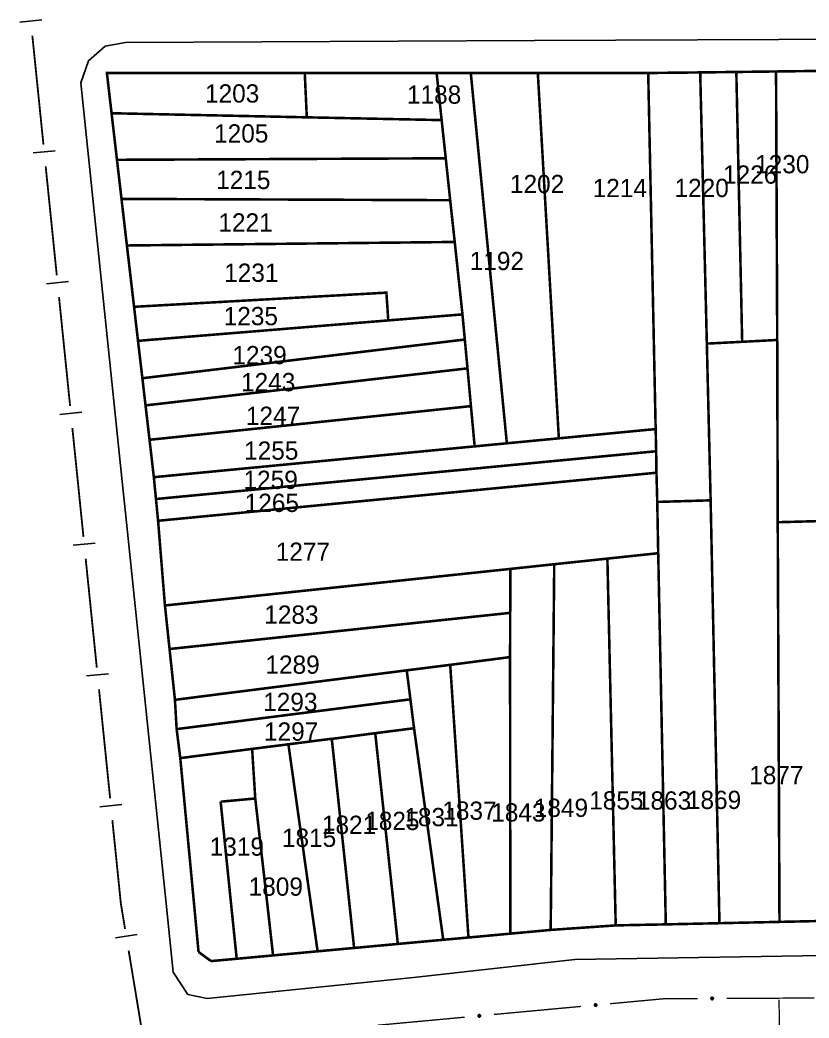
# Model space of a CAD drawing. Extents: x 202481 to 204056, y 4838981 to 4840330.
# Drawn here: x 202494.2 to 202602.3, y 4839881.9 to 4840018.5 of the extents above; entities that cross this region are included whole.
import ezdxf
from ezdxf.enums import TextEntityAlignment as Align

# ---------------------------------------------------------------- set-up
doc = ezdxf.new("R2010")
doc.units = 0
doc.header["$LTSCALE"] = 1.5
doc.header["$MEASUREMENT"] = 0
for name, color, linetype in [('CD_MALHA_LOTES', 7, 'CONTINUOUS'), ('LM-LIM-SETORES-BAIRROS', 250, 'CONTINUOUS'), ('RU-QUADRA', 210, 'CONTINUOUS'), ('SV-EIXO-RUA-PAV', 20, 'CONTINUOUS'), ('SV-RUA-PAVIM', 7, 'CONTINUOUS'), ('Th_NmrPort', 1, 'CONTINUOUS')]:
    doc.layers.add(name, color=color, linetype=linetype)

msp = doc.modelspace()

# ---------------------------------------------------------------- linework, layer by layer
at = {"layer": 'CD_MALHA_LOTES', "linetype": 'Continuous', "const_width": 0.35, "flags": 128}
for points in [[(202506.73, 4840005.77), (202506.09, 4840011.28), (202533.19, 4840011.28)], [(202533.47, 4840005.21), (202533.19, 4840011.28)], [(202533.19, 4840011.28), (202551.25, 4840011.28)], [(202551.94, 4840004.83), (202551.25, 4840011.28)], [(202551.25, 4840011.28), (202555.93, 4840011.28)], [(202555.93, 4840011.28), (202565.11, 4840011.28)], [(202560.87, 4839960.57), (202555.93, 4840011.28)], [(202565.11, 4840011.28), (202580.23, 4840011.28)], [(202567.99, 4839961.25), (202565.11, 4840011.28)], [(202580.23, 4840011.28), (202587.35, 4840011.36)], [(202581.25, 4839962.52), (202580.23, 4840011.28)], [(202587.35, 4840011.36), (202592.3, 4840011.42)], [(202588.26, 4839974.22), (202587.35, 4840011.36)], [(202592.3, 4840011.42), (202597.74, 4840011.49)], [(202593.1, 4839974.47), (202592.3, 4840011.42)], [(202597.74, 4840011.49), (202605.63, 4840011.59)], [(202597.9, 4839974.72), (202597.74, 4840011.49)], [(202506.73, 4840005.77), (202533.47, 4840005.21)], [(202507.47, 4839999.39), (202506.73, 4840005.77)], [(202551.94, 4840004.83), (202533.47, 4840005.21)], [(202552.5, 4839999.6), (202551.94, 4840004.83)], [(202507.47, 4839999.39), (202552.5, 4839999.6)], [(202508.09, 4839994.04), (202507.47, 4839999.39)], [(202553.11, 4839993.86), (202552.5, 4839999.6)], [(202508.09, 4839994.04), (202553.11, 4839993.86)], [(202508.83, 4839987.66), (202508.09, 4839994.04)], [(202553.73, 4839988.14), (202553.11, 4839993.86)], [(202508.83, 4839987.66), (202553.73, 4839988.14)], [(202509.81, 4839979.26), (202508.83, 4839987.66)], [(202554.79, 4839978.22), (202553.73, 4839988.14)], [(202509.81, 4839979.26), (202544.37, 4839981.2), (202544.63, 4839977.4)], [(202510.35, 4839974.6), (202509.81, 4839979.26)], [(202544.63, 4839977.4), (202554.79, 4839978.22)], [(202555.11, 4839974.78), (202554.79, 4839978.22)], [(202510.35, 4839974.6), (202544.63, 4839977.4)], [(202510.95, 4839969.48), (202510.35, 4839974.6)], [(202510.95, 4839969.48), (202555.11, 4839974.78)], [(202555.48, 4839970.83), (202555.11, 4839974.78)], [(202588.26, 4839974.22), (202593.1, 4839974.47)], [(202588.78, 4839952.76), (202588.26, 4839974.22)], [(202597.9, 4839974.72), (202593.1, 4839974.47)], [(202597.97, 4839949.76), (202597.9, 4839974.72)], [(202511.38, 4839965.76), (202555.48, 4839970.83)], [(202555.95, 4839965.66), (202555.48, 4839970.83)], [(202511.38, 4839965.76), (202510.95, 4839969.48)], [(202511.93, 4839961.05), (202511.38, 4839965.76)], [(202511.93, 4839961.05), (202555.95, 4839965.66)], [(202556.46, 4839960.15), (202555.95, 4839965.66)], [(202581.25, 4839962.52), (202567.99, 4839961.25)], [(202581.32, 4839959.48), (202581.25, 4839962.52)], [(202512.52, 4839955.93), (202511.93, 4839961.05)], [(202512.52, 4839955.93), (202556.46, 4839960.15)], [(202560.87, 4839960.57), (202556.46, 4839960.15)], [(202567.99, 4839961.25), (202560.87, 4839960.57)], [(202512.81, 4839952.94), (202581.32, 4839959.48)], [(202581.36, 4839956.54), (202581.32, 4839959.48)], [(202513.1, 4839949.96), (202581.36, 4839956.54)], [(202581.47, 4839952.54), (202581.36, 4839956.54)], [(202512.81, 4839952.94), (202512.52, 4839955.93)], [(202513.1, 4839949.96), (202512.81, 4839952.94)], [(202581.47, 4839952.54), (202588.78, 4839952.76)], [(202581.6, 4839945.52), (202581.47, 4839952.54)], [(202589.93, 4839897.56), (202588.78, 4839952.76)], [(202514.04, 4839938.36), (202513.1, 4839949.96)], [(202597.97, 4839949.76), (202605.57, 4839949.97)], [(202598.21, 4839895.03), (202597.97, 4839949.76)], [(202574.64, 4839944.78), (202581.6, 4839945.52)], [(202581.6, 4839945.52), (202582.58, 4839897.56)], [(202567.36, 4839944.01), (202561.36, 4839943.37)], [(202566.91, 4839897.56), (202567.36, 4839944.01)], [(202574.64, 4839944.78), (202567.36, 4839944.01)], [(202575.71, 4839897.56), (202574.64, 4839944.78)], [(202561.36, 4839943.37), (202514.04, 4839938.36)], [(202561.33, 4839937.35), (202561.36, 4839943.37)], [(202514.67, 4839932.4), (202514.04, 4839938.36)], [(202514.67, 4839932.4), (202561.33, 4839937.35)], [(202561.31, 4839931.29), (202561.33, 4839937.35)], [(202515.41, 4839925.44), (202514.67, 4839932.4)], [(202547.16, 4839929.48), (202553.11, 4839930.23)], [(202553.11, 4839930.23), (202561.31, 4839931.29)], [(202555.3, 4839897.56), (202553.11, 4839930.23)], [(202561.34, 4839897.56), (202561.31, 4839931.29)], [(202515.41, 4839925.44), (202547.16, 4839929.48)], [(202547.66, 4839925.51), (202547.16, 4839929.48)], [(202515.64, 4839921.43), (202515.41, 4839925.44)], [(202515.64, 4839921.43), (202547.66, 4839925.51)], [(202548.16, 4839921.55), (202547.66, 4839925.51)], [(202516.14, 4839917.46), (202515.64, 4839921.43)], [(202536.892108, 4839920.090276), (202542.84, 4839920.87)], [(202542.84, 4839920.87), (202548.16, 4839921.55)], [(202545.35, 4839897.56), (202542.84, 4839920.87)], [(202551.47, 4839897.56), (202548.16, 4839921.55)], [(202525.98, 4839918.72), (202530.95, 4839919.35)], [(202536.89, 4839920.11), (202530.95, 4839919.35)], [(202534.02, 4839897.56), (202530.95, 4839919.35)], [(202536.892108, 4839920.090276), (202539.3, 4839897.56)], [(202516.14, 4839917.46), (202525.98, 4839918.72)], [(202526.41, 4839911.93), (202525.98, 4839918.72)], [(202518.02, 4839897.56), (202516.14, 4839917.46)], [(202521.67, 4839911.49), (202526.41, 4839911.93)], [(202523.09, 4839897.56), (202521.67, 4839911.49)], [(202528.05, 4839897.56), (202526.41, 4839911.93)], [(202518.64, 4839890.92), (202518.02, 4839897.56)], [(202523.87, 4839889.98), (202523.09, 4839897.56)], [(202528.85, 4839890.44), (202528.05, 4839897.56)], [(202534.95, 4839891), (202534.02, 4839897.56)], [(202539.3, 4839897.56), (202539.95, 4839891.46)], [(202545.94, 4839892.01), (202545.35, 4839897.56)], [(202552.16, 4839892.58), (202551.47, 4839897.56)], [(202555.61, 4839892.89), (202555.3, 4839897.56)], [(202561.35, 4839893.42), (202561.34, 4839897.56)], [(202566.87, 4839893.93), (202566.91, 4839897.56)], [(202575.78, 4839894.55), (202575.71, 4839897.56)], [(202582.58, 4839897.56), (202582.64, 4839894.69)], [(202589.99, 4839894.85), (202589.93, 4839897.56)], [(202575.78, 4839894.55), (202566.87, 4839893.93)], [(202582.64, 4839894.69), (202575.78, 4839894.55)], [(202589.99, 4839894.85), (202582.64, 4839894.69)], [(202598.21, 4839895.03), (202589.99, 4839894.85)], [(202606.87, 4839895.22), (202598.21, 4839895.03)], [(202561.35, 4839893.42), (202555.61, 4839892.89)], [(202566.87, 4839893.93), (202561.35, 4839893.42)], [(202545.94, 4839892.01), (202539.95, 4839891.46)], [(202552.16, 4839892.58), (202545.94, 4839892.01)], [(202555.61, 4839892.89), (202552.16, 4839892.58)], [(202520.35, 4839889.66), (202518.64, 4839890.92)], [(202528.85, 4839890.44), (202523.87, 4839889.98)], [(202534.95, 4839891), (202528.85, 4839890.44)], [(202539.95, 4839891.46), (202534.95, 4839891)], [(202523.87, 4839889.98), (202520.35, 4839889.66)]]:
    msp.add_lwpolyline(points, dxfattribs=at)
at = {"layer": 'CD_MALHA_LOTES', "linetype": 'Continuous'}
msp.add_lwpolyline([(202536.89, 4839920.11, 0.35, 0.35, 0), (202536.892108, 4839920.090276, 0.35, 0.35, 0)], format="xyseb", dxfattribs=at)
at = {"layer": 'LM-LIM-SETORES-BAIRROS'}
for points in [[(202494.182483, 4840018.238654), (202497.166996, 4840018.543087)], [(202496.009081, 4840000.331573), (202498.993594, 4840000.636006)], [(202497.835679, 4839982.424492), (202500.820192, 4839982.728925)], [(202499.662277, 4839964.517412), (202502.64679, 4839964.821845)], [(202501.488875, 4839946.610331), (202504.473388, 4839946.914764)], [(202503.315473, 4839928.70325), (202506.299987, 4839929.007683)], [(202505.142071, 4839910.796169), (202508.126585, 4839911.100602)], [(202507.262389, 4839892.833798), (202510.222065, 4839893.324025)]]:
    msp.add_lwpolyline(points, dxfattribs=at)
at = {"layer": 'LM-LIM-SETORES-BAIRROS', "const_width": 0.25}
for points in [[(202495.877695, 4840016.401195), (202497.39986, 4840001.478627)], [(202497.704293, 4839998.494114), (202499.226458, 4839983.571547)], [(202499.530891, 4839980.587033), (202501.053056, 4839965.664466)], [(202501.357489, 4839962.679952), (202502.879654, 4839947.757385)], [(202503.184087, 4839944.772872), (202504.706252, 4839929.850304)], [(202505.010685, 4839926.865791), (202506.53285, 4839911.943224)], [(202506.837283, 4839908.95871), (202507.953538, 4839898.015494)], [(202507.953538, 4839898.015494), (202508, 4839897.56)], [(202508, 4839897.56), (202508.578818, 4839894.06547)], [(202509.069045, 4839891.105795), (202511.356771, 4839877.293977)]]:
    msp.add_lwpolyline(points, dxfattribs=at)
at = {"layer": 'RU-QUADRA', "linetype": 'Continuous', "const_width": 0.18, "flags": 128}
msp.add_lwpolyline([(202606.87, 4839895.22), (202598.21, 4839895.03), (202589.99, 4839894.85), (202582.64, 4839894.69), (202575.78, 4839894.55), (202566.87, 4839893.93), (202561.35, 4839893.42), (202555.61, 4839892.89), (202552.16, 4839892.58), (202545.94, 4839892.01), (202539.95, 4839891.46), (202534.95, 4839891), (202528.85, 4839890.44), (202523.87, 4839889.98), (202520.35, 4839889.66), (202518.64, 4839890.92), (202518.02, 4839897.56), (202516.14, 4839917.46), (202515.64, 4839921.43), (202515.41, 4839925.44), (202514.67, 4839932.4), (202514.04, 4839938.36), (202513.1, 4839949.96), (202512.81, 4839952.94), (202512.52, 4839955.93), (202511.93, 4839961.05), (202511.38, 4839965.76), (202510.95, 4839969.48), (202510.35, 4839974.6), (202509.81, 4839979.26), (202508.83, 4839987.66), (202508.09, 4839994.04), (202507.47, 4839999.39), (202506.73, 4840005.77), (202506.09, 4840011.28), (202533.19, 4840011.28), (202551.25, 4840011.28), (202555.93, 4840011.28), (202565.11, 4840011.28), (202580.23, 4840011.28), (202587.35, 4840011.36), (202592.3, 4840011.42), (202597.74, 4840011.49), (202605.63, 4840011.59)], dxfattribs=at)
at = {"layer": 'SV-EIXO-RUA-PAV'}
for points in [[(202572.877349, 4839883.735871), (202572.908064, 4839883.773932), (202572.942244, 4839883.800364), (202572.977097, 4839883.814203), (202573.011085, 4839883.818402), (202573.04634, 4839883.818781), (202573.081969, 4839883.811322), (202573.119679, 4839883.794283), (202573.158076, 4839883.76374), (202573.18285, 4839883.726946), (202573.198247, 4839883.693502), (202573.204666, 4839883.658314), (202573.20446, 4839883.624059), (202573.195488, 4839883.587307), (202573.177848, 4839883.54926), (202573.146201, 4839883.511394), (202573.112514, 4839883.485711), (202573.078451, 4839883.47321), (202573.043034, 4839883.466981), (202573.007037, 4839883.467025), (202572.972105, 4839883.474549), (202572.93383, 4839883.492379), (202572.89687, 4839883.524109), (202572.870871, 4839883.557416), (202572.857895, 4839883.591294), (202572.852547, 4839883.626301), (202572.851737, 4839883.661656), (202572.857745, 4839883.697783), (202572.877349, 4839883.735871)], [(202588.846121, 4839884.649651), (202588.880049, 4839884.684878), (202588.916412, 4839884.708216), (202588.952343, 4839884.718952), (202588.986567, 4839884.72016), (202589.02172, 4839884.717452), (202589.056559, 4839884.706902), (202589.092633, 4839884.686629), (202589.12821, 4839884.652843), (202589.149669, 4839884.614021), (202589.162079, 4839884.579358), (202589.165394, 4839884.543743), (202589.162191, 4839884.509638), (202589.150036, 4839884.473811), (202589.129134, 4839884.437455), (202589.094295, 4839884.402503), (202589.058489, 4839884.379868), (202589.023462, 4839884.370396), (202588.987636, 4839884.367291), (202588.951781, 4839884.370485), (202588.917642, 4839884.381038), (202588.881074, 4839884.402149), (202588.847033, 4839884.436992), (202588.824049, 4839884.472447), (202588.814088, 4839884.507331), (202588.811825, 4839884.542671), (202588.814112, 4839884.577962), (202588.823258, 4839884.613425), (202588.846121, 4839884.649651)], [(202556.945384, 4839882.261939), (202556.976098, 4839882.3), (202557.010279, 4839882.326431), (202557.045132, 4839882.340271), (202557.07912, 4839882.34447), (202557.114375, 4839882.344849), (202557.150003, 4839882.337389), (202557.187713, 4839882.320351), (202557.22611, 4839882.289808), (202557.250885, 4839882.253014), (202557.266281, 4839882.21957), (202557.2727, 4839882.184382), (202557.272495, 4839882.150127), (202557.263522, 4839882.113374), (202557.245882, 4839882.075328), (202557.214236, 4839882.037461), (202557.180549, 4839882.011779), (202557.146485, 4839881.999278), (202557.111069, 4839881.993049), (202557.075072, 4839881.993093), (202557.04014, 4839882.000617), (202557.001865, 4839882.018447), (202556.964904, 4839882.050177), (202556.938906, 4839882.083483), (202556.92593, 4839882.117362), (202556.920582, 4839882.152368), (202556.919772, 4839882.187724), (202556.925779, 4839882.223851), (202556.945384, 4839882.261939)]]:
    msp.add_lwpolyline(points, close=True, dxfattribs=at)
for points in [[(202572.857745, 4839883.697783), (202573.158076, 4839883.76374)], [(202572.86855, 4839883.715114), (202573.135541, 4839883.776814)], [(202572.877349, 4839883.735871), (202573.119679, 4839883.794283)], [(202572.894922, 4839883.755924), (202573.093499, 4839883.801702)], [(202572.908064, 4839883.773932), (202573.081969, 4839883.811322)], [(202572.927483, 4839883.789084), (202573.05543, 4839883.813254)], [(202572.942244, 4839883.800364), (202573.04634, 4839883.818781)], [(202588.811825, 4839884.542671), (202589.162079, 4839884.579358)], [(202588.814088, 4839884.507331), (202589.165394, 4839884.543743)], [(202588.814112, 4839884.577962), (202589.149669, 4839884.614021)], [(202588.815556, 4839884.524582), (202589.16199, 4839884.55893)], [(202588.816751, 4839884.56143), (202589.150891, 4839884.59845)], [(202588.822543, 4839884.489136), (202589.160777, 4839884.526175)], [(202588.823258, 4839884.613425), (202589.12821, 4839884.652843)], [(202588.823416, 4839884.595574), (202589.134354, 4839884.633852)], [(202588.824049, 4839884.472447), (202589.162191, 4839884.509638)], [(202588.835539, 4839884.629743), (202589.106906, 4839884.667838)], [(202588.837716, 4839884.453728), (202589.151389, 4839884.490654)], [(202588.846121, 4839884.649651), (202589.092633, 4839884.686629)], [(202588.847033, 4839884.436992), (202589.150036, 4839884.473811)], [(202588.865382, 4839884.668088), (202589.067203, 4839884.69631)], [(202588.867886, 4839884.421118), (202589.136543, 4839884.455107)], [(202588.880049, 4839884.684878), (202589.056559, 4839884.706902)], [(202588.881074, 4839884.402149), (202589.129134, 4839884.437455)], [(202588.90072, 4839884.698271), (202589.030292, 4839884.71115)], [(202588.904854, 4839884.393998), (202589.103959, 4839884.419479)], [(202588.916412, 4839884.708216), (202589.02172, 4839884.717452)], [(202588.917642, 4839884.381038), (202589.094295, 4839884.402503)], [(202588.939049, 4839884.376417), (202589.069978, 4839884.390667)], [(202588.951781, 4839884.370485), (202589.058489, 4839884.379868)], [(202572.851737, 4839883.661656), (202573.18285, 4839883.726946)], [(202572.852547, 4839883.626301), (202573.198247, 4839883.693502)], [(202572.855813, 4839883.645418), (202573.185431, 4839883.711542)], [(202572.857848, 4839883.608607), (202573.199946, 4839883.673144)], [(202572.857895, 4839883.591294), (202573.204666, 4839883.658314)], [(202572.859464, 4839883.680015), (202573.165858, 4839883.74536)], [(202572.86791, 4839883.573909), (202573.201604, 4839883.640409)], [(202572.870871, 4839883.557416), (202573.20446, 4839883.624059)], [(202572.886124, 4839883.539965), (202573.195361, 4839883.604203)], [(202572.89687, 4839883.524109), (202573.195488, 4839883.587307)], [(202572.919033, 4839883.510121), (202573.183684, 4839883.567493)], [(202572.93383, 4839883.492379), (202573.177848, 4839883.54926)], [(202572.958232, 4839883.48634), (202573.154343, 4839883.52915)], [(202572.972105, 4839883.474549), (202573.146201, 4839883.511394)], [(202572.993834, 4839883.47182), (202573.123014, 4839883.497474)], [(202573.007037, 4839883.467025), (202573.112514, 4839883.485711)], [(202556.919772, 4839882.187724), (202557.250885, 4839882.253014)], [(202556.920582, 4839882.152368), (202557.266281, 4839882.21957)], [(202556.923847, 4839882.171486), (202557.253465, 4839882.237609)], [(202556.925779, 4839882.223851), (202557.22611, 4839882.289808)], [(202556.925882, 4839882.134675), (202557.267981, 4839882.199212)], [(202556.92593, 4839882.117362), (202557.2727, 4839882.184382)], [(202556.927498, 4839882.206082), (202557.233893, 4839882.271428)], [(202556.935944, 4839882.099977), (202557.269639, 4839882.166477)], [(202556.936584, 4839882.241182), (202557.203576, 4839882.302882)], [(202556.938906, 4839882.083483), (202557.272495, 4839882.150127)], [(202556.945384, 4839882.261939), (202557.187713, 4839882.320351)], [(202556.954158, 4839882.066033), (202557.263396, 4839882.13027)], [(202556.962956, 4839882.281991), (202557.161533, 4839882.327769)], [(202556.964904, 4839882.050177), (202557.263522, 4839882.113374)], [(202556.976098, 4839882.3), (202557.150003, 4839882.337389)], [(202556.987067, 4839882.036189), (202557.251718, 4839882.093561)], [(202556.995518, 4839882.315151), (202557.123465, 4839882.339321)], [(202557.001865, 4839882.018447), (202557.245882, 4839882.075328)], [(202557.010279, 4839882.326431), (202557.114375, 4839882.344849)], [(202557.026267, 4839882.012408), (202557.222377, 4839882.055217)], [(202557.04014, 4839882.000617), (202557.214236, 4839882.037461)], [(202557.061869, 4839881.997887), (202557.191049, 4839882.023542)], [(202557.075072, 4839881.993093), (202557.180549, 4839882.011779)]]:
    msp.add_lwpolyline(points, dxfattribs=at)
at = {"layer": 'SV-EIXO-RUA-PAV', "const_width": 0.18}
for points in [[(202575.022055, 4839883.823736), (202581.99229, 4839884.468582)], [(202581.99229, 4839884.468582), (202582.44, 4839884.51)], [(202582.44, 4839884.51), (202586.99033, 4839884.531003)], [(202590.990287, 4839884.549466), (202602.990159, 4839884.604854)], [(202598.14, 4839884.39), (202598.383562, 4839872.392472)], [(202559.09009, 4839882.349804), (202571.039064, 4839883.455253)], [(202543.158124, 4839880.875872), (202555.107098, 4839881.981321)]]:
    msp.add_lwpolyline(points, dxfattribs=at)
at = {"layer": 'SV-RUA-PAVIM', "linetype": 'Continuous'}
for points in [[(202693.37, 4840016, 5.2), (202645.54, 4840015.9, 7.15), (202609.28, 4840015.93, 7.15), (202564.67, 4840015.74, 9.83), (202508.63, 4840015.45, 9.83), (202505.85, 4840014.97, 9.83), (202503.55, 4840012.95, 9.83), (202502.51, 4840009.92, 9.83), (202508.33, 4839954.03, 9.79), (202508.63, 4839951.06, 9.79)], [(202514.2, 4839897.56, 9.56), (202509.64, 4839941.37, 9.56), (202508.63, 4839951.06, 9.79)], [(202514.2, 4839897.56, 9.56), (202515.18, 4839888.16, 9.34), (202517.16, 4839885.09, 9.26), (202519.82, 4839884.55, 9.26), (202548.07, 4839887.42, 8.64), (202570.19, 4839889.89, 8.16), (202649.53, 4839891.15, 5.24)]]:
    msp.add_polyline3d(points, dxfattribs=at)

# ---------------------------------------------------------------- texts
at = {"layer": 'Th_NmrPort', "color": 1}
for s, p in [('1203', (202519.526667, 4840008.48)), ('1188', (202547.186667, 4840008.32)), ('1205', (202520.770958, 4840003.009999)), ('1230', (202594.875971, 4839998.79484)), ('1226', (202590.475971, 4839997.37484)), ('1215', (202521.054308, 4839996.638137)), ('1202', (202561.291472, 4839996.0763)), ('1214', (202572.621472, 4839995.5263)), ('1220', (202583.829694, 4839995.538238)), ('1221', (202521.360958, 4839990.809999)), ('1192', (202555.781472, 4839985.5363)), ('1231', (202522.150958, 4839983.929999)), ('1235', (202522.082929, 4839977.987925)), ('1239', (202523.280228, 4839972.644211)), ('1243', (202524.460228, 4839968.944211)), ('1247', (202525.123308, 4839964.336342)), ('1255', (202524.883308, 4839959.576342)), ('1259', (202524.803308, 4839955.566342)), ('1265', (202524.963308, 4839952.416342)), ('1277', (202529.213308, 4839945.726342)), ('1283', (202527.6437, 4839937.111472)), ('1289', (202527.8037, 4839930.261472)), ('1293', (202527.4937, 4839925.151472)), ('1297', (202527.603735, 4839921.098066)), ('1877', (202594.06, 4839915.13)), ('1855', (202572.146946, 4839911.670999)), ('1863', (202578.681863, 4839911.654308)), ('1869', (202585.53, 4839911.74)), ('1837', (202552.030485, 4839910.263478)), ('1843', (202558.726946, 4839910.020999)), ('1849', (202564.556946, 4839910.650999)), ('1825', (202541.471911, 4839908.861936)), ('1831', (202546.833221, 4839909.381893)), ('1821', (202535.537246, 4839908.325008)), ('1815', (202530.063221, 4839906.551893)), ('1319', (202520.168066, 4839905.336265)), ('1809', (202525.503221, 4839899.861893))]:
    msp.add_text(s, height=2.5, dxfattribs=at).set_placement(p, align=Align.MIDDLE_LEFT)

doc.saveas('drawing.dxf')
